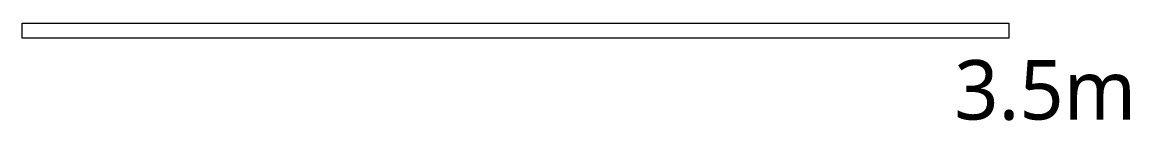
# Model space of a CAD drawing. Header units: millimetres. Extents: x -376000 to 292178, y -193032 to 188048.
# Drawn here: x 73187 to 76931, y -161893 to -161564 of the extents above; entities that cross this region are included whole.
import ezdxf

# ---------------------------------------------------------------- set-up
doc = ezdxf.new("R2010")
doc.units = ezdxf.units.MM
doc.layers.add('04_0.10', color=7, linetype='Continuous', lineweight=9, true_color=0x0099ff)
doc.layers.add('_天井プロット (2D)', color=7, linetype='Continuous', lineweight=5)
doc.styles.add('Yu Gothic UI (bold)', font='Yu Gothic UI.ttf')

# ---------------------------------------------------------------- blocks, each defined once
blk = doc.blocks.new('LR3.335')
at = {"layer": '04_0.10', "color": 30, "true_color": 0xff6000, "transparency": 33554687, "insert": (-88.5, 1607.5), "char_height": 201.01, "attachment_point": 1, "rotation": 90, "line_spacing_factor": 1.031872, "style": 'Yu Gothic UI (bold)'}
blk.add_mtext(' 3.5m', dxfattribs=at)
at = {"color": 255}
blk.add_wipeout([(-212.7, 1860), (-162.7, 1860), (-162.7, -1475), (-212.7, -1475)], dxfattribs=at).dxf.layer = '04_0.10'
at = {"layer": '04_0.10', "color": 30, "true_color": 0xff6000, "flags": 128}
blk.add_lwpolyline([(-212.7, 1860), (-162.7, 1860), (-162.7, -1475), (-212.7, -1475)], close=True, dxfattribs=at)
blk = doc.blocks.new('天井プロット (2D)')
at = {"layer": '04_0.10', "color": 7, "transparency": 33554687, "rotation": 270}
blk.add_blockref('LR3.335', (74661.7, -161776.8), dxfattribs=at)
blk.add_blockref('LR3.335', (74661.7, -161776.8), dxfattribs=at)

msp = doc.modelspace()

# ---------------------------------------------------------------- block references
at = {"layer": '_天井プロット (2D)'}
msp.add_blockref('天井プロット (2D)', (0, 0), dxfattribs=at)

doc.saveas('drawing.dxf')
